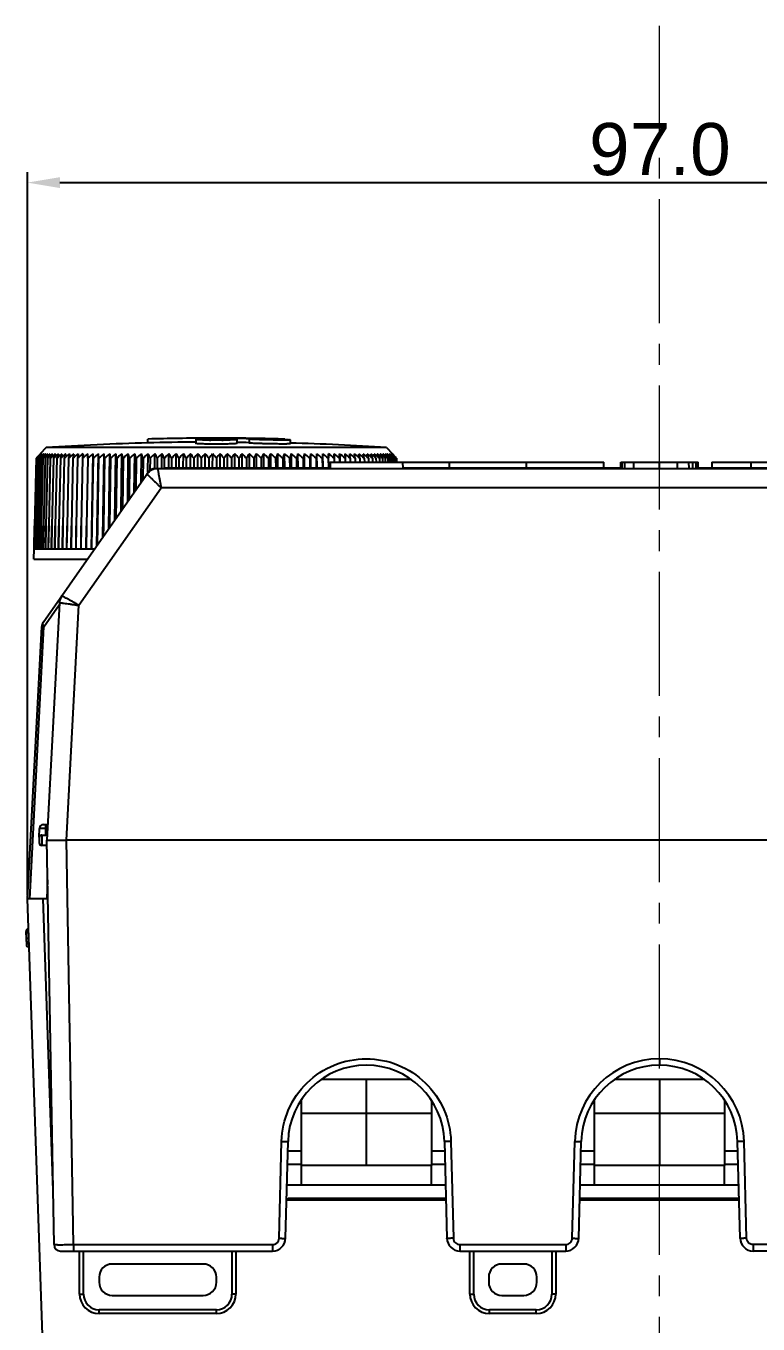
# Model space of a CAD drawing. Header units: millimetres. Extents: x 5329 to 6973, y -914 to -356.
# Drawn here: x 6248 to 6304.2, y -663.9 to -564.3 of the extents above; entities that cross this region are included whole.
import ezdxf

# ---------------------------------------------------------------- set-up
doc = ezdxf.new("R2010")
doc.units = ezdxf.units.MM
doc.header["$PDMODE"] = 3
doc.header["$PDSIZE"] = 1
doc.linetypes.add('CENTER', pattern=[17.8, 10.75, -2.35, 2.35, -2.35])
doc.linetypes.add('CENTER2', pattern=[28.575, 19.05, -3.175, 3.175, -3.175])
doc.layers.get('0').update_dxf_attribs({"linetype": 'CONTINUOUS'})
doc.layers.get('Defpoints').update_dxf_attribs({"linetype": 'CONTINUOUS'})
doc.layers.add('3', color=112, linetype='CENTER', lineweight=15)
doc.layers.add('Dim', color=1, linetype='CONTINUOUS')
doc.styles.add('OMI-1', font='arial.ttf', dxfattribs={"oblique": 1})
doc.dimstyles.new('1', dxfattribs={"dimtxt": 4, "dimasz": 2.5, "dimexe": 0.8, "dimexo": 0.3, "dimgap": 0.5, "dimtad": 1, "dimtoh": 1, "dimdec": 1, "dimzin": 0, "dimdsep": 46, "dimtxsty": 'OMI-1', "dimcen": 0, "dimclrd": 256, "dimclre": 256, "dimclrt": 256, "dimadec": 0, "dimazin": 0, "dimtfac": 0.8, "dimtdec": 1, "dimtix": 1, "dimtmove": 0, "dimatfit": 3, "dimfxl": 1, "dimtolj": 1, "dimtzin": 0, "dimarcsym": 0})

# ---------------------------------------------------------------- blocks, each defined once
blk = doc.blocks.new('*D6114')
at = {"layer": 'Defpoints', "color": 0}
for p in [(6345.109, -576.326), (6248.109, -631.257), (6345.109, -631.257)]:
    blk.add_point(p, dxfattribs=at)
at = {"layer": 'Dim', "lineweight": -2}
for p, q in [((6248.109, -630.957), (6248.109, -575.526)), ((6250.609, -576.326), (6342.609, -576.326)), ((6345.109, -630.957), (6345.109, -575.526))]:
    blk.add_line(p, q, dxfattribs=at)
at = {"layer": 'Dim'}
for points in [[(6250.609, -575.91), (6250.609, -576.743), (6248.109, -576.326)], [(6342.609, -576.743), (6342.609, -575.91), (6345.109, -576.326)]]:
    blk.add_solid(points, dxfattribs=at)
at = {"layer": 'Dim', "insert": (6296.609, -573.784), "char_height": 4, "attachment_point": 5, "style": 'OMI-1'}
blk.add_mtext('\\A1;97.0', dxfattribs=at)

msp = doc.modelspace()

# ---------------------------------------------------------------- linework, layer by layer
at = {"color": 7, "linetype": 'Continuous'}
for p, q in [((6257.359, -596.29), (6257.359, -595.99)), ((6261.034, -596.029), (6261.034, -596.329)), ((6262.084, -595.981), (6262.084, -595.922)), ((6263.134, -595.928), (6263.134, -595.981)), ((6263.224, -595.929), (6263.134, -595.928)), ((6264.101, -595.945), (6263.876, -595.94)), ((6264.186, -595.929), (6263.877, -595.925)), ((6264.186, -595.93), (6263.877, -595.925)), ((6264.227, -595.947), (6264.101, -595.945)), ((6264.184, -596.029), (6264.184, -596.329)), ((6264.227, -596.247), (6264.184, -596.247)), ((6265.118, -595.972), (6265.108, -595.972)), ((6265.118, -595.991), (6265.118, -596.291)), ((6265.272, -595.952), (6265.119, -595.948)), ((6265.272, -595.953), (6265.119, -595.949)), ((6266.18, -596.048), (6266.166, -596.048)), ((6267.859, -596.021), (6267.859, -595.99)), ((6268.268, -596.055), (6268.268, -596.355)), ((6249.102, -597.129), (6249.05, -597.182)), ((6249.054, -597.182), (6249.102, -597.129)), ((6249.544, -596.644), (6249.095, -597.123)), ((6275.674, -596.644), (6249.544, -596.644)), ((6249.623, -597.197), (6249.667, -597.129)), ((6252.733, -597.453), (6252.754, -597.129)), ((6253.024, -604.407), (6253.15, -597.129)), ((6253.146, -597.453), (6253.15, -597.129)), ((6253.446, -604.162), (6253.563, -597.129)), ((6253.577, -597.453), (6253.563, -597.129)), ((6253.89, -603.528), (6253.992, -597.129)), ((6254.349, -602.873), (6254.435, -597.129)), ((6254.822, -602.198), (6254.894, -597.129)), ((6255.307, -601.505), (6255.365, -597.129)), ((6255.804, -600.795), (6255.85, -597.129)), ((6256.312, -600.07), (6256.346, -597.129)), ((6256.83, -599.33), (6256.853, -597.129)), ((6257.357, -598.513), (6257.37, -597.129)), ((6257.887, -598.257), (6257.897, -597.129)), ((6258.423, -598.257), (6258.431, -597.129)), ((6258.966, -598.207), (6258.974, -597.129)), ((6259.516, -598.207), (6259.522, -597.129)), ((6260.071, -598.207), (6260.076, -597.129)), ((6260.63, -598.207), (6260.634, -597.129)), ((6261.193, -598.207), (6261.196, -597.129)), ((6261.759, -598.207), (6261.76, -597.129)), ((6262.325, -598.207), (6262.326, -597.129)), ((6262.893, -598.207), (6262.892, -597.129)), ((6263.46, -598.207), (6263.458, -597.129)), ((6264.025, -598.207), (6264.022, -597.129)), ((6264.588, -598.207), (6264.584, -597.129)), ((6265.147, -598.207), (6265.142, -597.129)), ((6265.702, -598.207), (6265.696, -597.129)), ((6266.252, -598.207), (6266.245, -597.129)), ((6266.795, -598.207), (6266.787, -597.129)), ((6267.331, -598.207), (6267.322, -597.129)), ((6267.858, -598.207), (6267.848, -597.129)), ((6268.377, -598.207), (6268.365, -597.129)), ((6268.885, -598.207), (6268.872, -597.129)), ((6269.382, -598.207), (6269.369, -597.129)), ((6269.867, -598.207), (6269.853, -597.129)), ((6270.34, -598.207), (6270.325, -597.129)), ((6270.799, -598.207), (6270.783, -597.129)), ((6271.244, -598.207), (6271.227, -597.129)), ((6271.655, -597.129), (6271.642, -597.453)), ((6271.666, -597.757), (6271.655, -597.129)), ((6272.079, -597.757), (6272.068, -597.129)), ((6272.068, -597.129), (6272.072, -597.453)), ((6272.464, -597.129), (6272.486, -597.453)), ((6275.551, -597.129), (6275.595, -597.197)), ((6275.674, -596.644), (6276.123, -597.123)), ((6276.168, -597.182), (6276.116, -597.129)), ((6276.116, -597.129), (6276.164, -597.182)), ((6248.789, -597.453), (6248.657, -602.647)), ((6248.813, -597.453), (6248.681, -602.647)), ((6248.861, -597.453), (6248.73, -602.647)), ((6248.858, -597.381), (6248.789, -597.453)), ((6248.934, -597.453), (6248.804, -602.647)), ((6248.873, -597.393), (6248.813, -597.453)), ((6248.948, -597.369), (6248.861, -597.453)), ((6249.03, -597.453), (6248.901, -602.647)), ((6248.908, -597.398), (6248.932, -597.37)), ((6248.992, -597.398), (6248.934, -597.453)), ((6249.151, -597.453), (6249.023, -602.647)), ((6249.096, -597.393), (6249.03, -597.453)), ((6249.231, -597.382), (6249.151, -597.453)), ((6249.151, -597.453), (6249.2, -597.385)), ((6249.151, -597.453), (6249.2, -597.385)), ((6249.295, -597.453), (6249.168, -602.647)), ((6249.389, -597.37), (6249.295, -597.453)), ((6249.295, -597.453), (6249.347, -597.376)), ((6249.462, -597.453), (6249.337, -602.647)), ((6249.572, -597.359), (6249.462, -597.453)), ((6249.572, -597.359), (6249.462, -597.453)), ((6249.653, -597.453), (6249.529, -602.647)), ((6249.866, -597.453), (6249.744, -602.647)), ((6250.101, -597.453), (6249.982, -602.647)), ((6250.359, -597.453), (6250.242, -602.647)), ((6250.638, -597.453), (6250.523, -602.647)), ((6250.938, -597.453), (6250.826, -602.647)), ((6251.258, -597.453), (6251.15, -602.647)), ((6251.598, -597.453), (6251.493, -602.647)), ((6251.958, -597.453), (6251.856, -602.647)), ((6252.336, -597.453), (6252.238, -602.647)), ((6252.733, -597.453), (6252.638, -602.647)), ((6253.146, -597.453), (6253.056, -602.647)), ((6253.577, -597.453), (6253.49, -602.647)), ((6254.023, -597.453), (6253.941, -602.647)), ((6254.484, -597.453), (6254.406, -602.647)), ((6254.959, -597.453), (6254.894, -602.094)), ((6255.448, -597.453), (6255.397, -601.377)), ((6255.95, -597.453), (6255.911, -600.643)), ((6256.463, -597.453), (6256.435, -599.894)), ((6256.987, -597.453), (6256.969, -599.131)), ((6257.52, -597.453), (6257.512, -598.397)), ((6258.063, -597.453), (6258.056, -598.257)), ((6258.614, -597.453), (6258.608, -598.207)), ((6258.609, -598.257), (6258.609, -598.207)), ((6258.609, -598.207), (6271.346, -598.207)), ((6259.171, -597.453), (6259.167, -598.207)), ((6259.735, -597.453), (6259.731, -598.207)), ((6260.304, -597.453), (6260.301, -598.207)), ((6260.877, -597.453), (6260.874, -598.207)), ((6261.452, -597.453), (6261.451, -598.207)), ((6262.03, -597.453), (6262.029, -598.207)), ((6262.609, -597.453), (6262.609, -598.207)), ((6263.188, -597.453), (6263.189, -598.207)), ((6263.766, -597.453), (6263.767, -598.207)), ((6264.342, -597.453), (6264.344, -598.207)), ((6264.914, -597.453), (6264.918, -598.207)), ((6265.483, -597.453), (6265.487, -598.207)), ((6266.047, -597.453), (6266.052, -598.207)), ((6266.605, -597.453), (6266.61, -598.207)), ((6267.155, -597.453), (6267.161, -598.207)), ((6267.698, -597.453), (6267.705, -598.207)), ((6268.232, -597.453), (6268.239, -598.207)), ((6268.755, -597.453), (6268.764, -598.207)), ((6269.269, -597.453), (6269.278, -598.207)), ((6269.77, -597.453), (6269.78, -598.207)), ((6270.259, -597.453), (6270.269, -598.207)), ((6270.734, -597.453), (6270.746, -598.207)), ((6271.196, -597.453), (6271.207, -598.207)), ((6271.355, -597.757), (6271.346, -598.257)), ((6271.355, -597.757), (6292.337, -597.757)), ((6271.642, -597.453), (6271.647, -597.757)), ((6272.072, -597.453), (6272.077, -597.757)), ((6272.486, -597.453), (6272.491, -597.757)), ((6272.882, -597.453), (6272.888, -597.757)), ((6273.26, -597.453), (6273.266, -597.757)), ((6273.62, -597.453), (6273.626, -597.757)), ((6273.96, -597.453), (6273.967, -597.757)), ((6274.281, -597.453), (6274.287, -597.757)), ((6274.581, -597.453), (6274.587, -597.757)), ((6274.859, -597.453), (6274.866, -597.757)), ((6275.117, -597.453), (6275.124, -597.757)), ((6275.352, -597.453), (6275.36, -597.757)), ((6275.566, -597.453), (6275.573, -597.757)), ((6275.756, -597.453), (6275.647, -597.359)), ((6275.756, -597.453), (6275.763, -597.757)), ((6275.923, -597.453), (6275.829, -597.37)), ((6275.923, -597.453), (6275.829, -597.37)), ((6275.871, -597.376), (6275.923, -597.453)), ((6275.923, -597.453), (6275.931, -597.757)), ((6276.067, -597.453), (6275.988, -597.382)), ((6276.018, -597.385), (6276.067, -597.453)), ((6276.067, -597.453), (6276.075, -597.757)), ((6276.188, -597.453), (6276.123, -597.393)), ((6276.188, -597.453), (6276.195, -597.757)), ((6276.284, -597.453), (6276.226, -597.398)), ((6276.357, -597.453), (6276.27, -597.369)), ((6276.284, -597.453), (6276.292, -597.757)), ((6276.286, -597.37), (6276.31, -597.398)), ((6276.405, -597.453), (6276.345, -597.393)), ((6276.357, -597.453), (6276.365, -597.757)), ((6276.43, -597.453), (6276.36, -597.381)), ((6276.405, -597.453), (6276.413, -597.757)), ((6276.43, -597.453), (6276.437, -597.757)), ((6276.9, -597.757), (6276.909, -598.257)), ((6276.909, -598.207), (6293.717, -598.207)), ((6280.499, -598.207), (6280.499, -597.757)), ((6286.418, -598.207), (6286.418, -597.757)), ((6292.337, -598.207), (6292.337, -597.757)), ((6293.646, -598.207), (6293.646, -597.757)), ((6293.646, -597.757), (6299.573, -597.757)), ((6293.726, -597.757), (6293.717, -598.257)), ((6293.927, -597.757), (6293.918, -598.257)), ((6294.627, -597.757), (6294.621, -598.257)), ((6296.601, -597.757), (6296.601, -598.257)), ((6297.978, -597.757), (6297.981, -598.257)), ((6298.848, -597.757), (6298.855, -598.257)), ((6299.147, -597.757), (6299.156, -598.257)), ((6299.399, -597.757), (6299.409, -598.257)), ((6299.409, -598.207), (6315.416, -598.207)), ((6299.573, -598.207), (6299.573, -597.757)), ((6300.624, -597.757), (6300.624, -598.207)), ((6300.624, -597.757), (6306.402, -597.757)), ((6303.642, -598.207), (6303.642, -597.757)), ((6249.311, -610.068), (6257.402, -598.513)), ((6257.893, -598.257), (6335.325, -598.257)), ((6252.054, -608.739), (6258.362, -599.731)), ((6334.857, -599.731), (6258.362, -599.731)), ((6248.626, -604.407), (6248.657, -602.647)), ((6248.657, -602.647), (6248.626, -604.407)), ((6248.681, -602.647), (6248.65, -604.407)), ((6248.652, -604.407), (6248.681, -602.647)), ((6248.73, -602.647), (6248.698, -604.407)), ((6248.701, -604.407), (6248.73, -602.647)), ((6248.804, -602.647), (6248.771, -604.407)), ((6248.775, -604.407), (6248.804, -602.647)), ((6248.901, -602.647), (6248.868, -604.407)), ((6248.873, -604.407), (6248.901, -602.647)), ((6249.023, -602.647), (6248.99, -604.407)), ((6248.996, -604.407), (6249.023, -602.647)), ((6249.168, -602.647), (6249.135, -604.407)), ((6249.142, -604.407), (6249.168, -602.647)), ((6249.337, -602.647), (6249.304, -604.407)), ((6249.312, -604.407), (6249.337, -602.647)), ((6249.529, -602.647), (6249.496, -604.407)), ((6249.505, -604.407), (6249.529, -602.647)), ((6249.744, -602.647), (6249.711, -604.407)), ((6249.721, -604.407), (6249.744, -602.647)), ((6249.982, -602.647), (6249.949, -604.407)), ((6249.96, -604.407), (6249.982, -602.647)), ((6250.242, -602.647), (6250.209, -604.407)), ((6250.221, -604.407), (6250.242, -602.647)), ((6250.523, -602.647), (6250.49, -604.407)), ((6250.503, -604.407), (6250.523, -602.647)), ((6250.826, -602.647), (6250.793, -604.407)), ((6250.807, -604.407), (6250.826, -602.647)), ((6251.15, -602.647), (6251.117, -604.407)), ((6251.132, -604.407), (6251.15, -602.647)), ((6251.493, -602.647), (6251.461, -604.407)), ((6251.477, -604.407), (6251.493, -602.647)), ((6251.856, -602.647), (6251.824, -604.407)), ((6251.841, -604.407), (6251.856, -602.647)), ((6252.238, -602.647), (6252.207, -604.407)), ((6252.224, -604.407), (6252.238, -602.647)), ((6252.638, -602.647), (6252.607, -604.407)), ((6252.626, -604.407), (6252.638, -602.647)), ((6253.056, -602.647), (6253.025, -604.407)), ((6253.045, -604.407), (6253.056, -602.647)), ((6253.49, -602.647), (6253.465, -604.135)), ((6253.482, -604.111), (6253.49, -602.647)), ((6253.941, -602.647), (6253.927, -603.476)), ((6253.937, -603.462), (6253.941, -602.647)), ((6254.406, -602.647), (6254.404, -602.794)), ((6254.406, -602.792), (6254.406, -602.647)), ((6254.406, -602.792), (6254.406, -602.647)), ((6248.609, -605.207), (6248.623, -604.407)), ((6248.609, -605.207), (6252.714, -605.207)), ((6248.626, -604.407), (6248.65, -604.407)), ((6248.652, -604.407), (6248.698, -604.407)), ((6248.701, -604.407), (6248.771, -604.407)), ((6248.775, -604.407), (6248.868, -604.407)), ((6248.873, -604.407), (6248.99, -604.407)), ((6248.996, -604.407), (6249.135, -604.407)), ((6249.142, -604.407), (6249.304, -604.407)), ((6249.312, -604.407), (6249.496, -604.407)), ((6249.505, -604.407), (6249.711, -604.407)), ((6249.721, -604.407), (6249.949, -604.407)), ((6249.96, -604.407), (6250.209, -604.407)), ((6250.221, -604.407), (6250.49, -604.407)), ((6250.503, -604.407), (6250.793, -604.407)), ((6250.807, -604.407), (6251.117, -604.407)), ((6251.132, -604.407), (6251.461, -604.407)), ((6251.477, -604.407), (6251.824, -604.407)), ((6251.841, -604.407), (6252.207, -604.407)), ((6252.224, -604.407), (6252.607, -604.407)), ((6252.626, -604.407), (6253.025, -604.407)), ((6253.045, -604.407), (6253.274, -604.407)), ((6249.379, -610.383), (6250.555, -608.702)), ((6250.564, -608.544), (6249.609, -626.757)), ((6251.109, -626.757), (6252.054, -608.739)), ((6248.109, -631.257), (6249.203, -610.381)), ((6248.285, -631.257), (6249.379, -610.383)), ((6249.013, -626.517), (6249.025, -625.852)), ((6249.657, -625.852), (6249.025, -625.852)), ((6249.325, -625.557), (6249.672, -625.557)), ((6249.509, -625.557), (6249.509, -626.357)), ((6249.009, -626.557), (6249.009, -626.957)), ((6249.209, -626.357), (6249.209, -627.157)), ((6249.209, -626.357), (6249.63, -626.357)), ((6250.15, -657.766), (6249.609, -626.757)), ((6342.109, -626.757), (6251.109, -626.757)), ((6251.65, -657.766), (6251.109, -626.757)), ((6249.616, -627.157), (6249.209, -627.157)), ((6249.662, -629.797), (6249.611, -631.257)), ((6249.688, -631.257), (6248.109, -631.257)), ((6249.615, -675.107), (6248.109, -631.257)), ((6250.078, -653.627), (6249.31, -631.257)), ((6247.996, -633.797), (6248.028, -634.732)), ((6248.012, -634.264), (6248.212, -634.257)), ((6296.609, -643.516), (6296.609, -644.007)), ((6277.566, -645.107), (6270.648, -645.107)), ((6274.109, -645.107), (6274.109, -651.707)), ((6300.064, -645.107), (6293.154, -645.107)), ((6296.609, -645.107), (6296.609, -651.707)), ((6269.109, -646.691), (6269.109, -653.207)), ((6279.109, -646.696), (6279.109, -651.707)), ((6291.609, -646.692), (6291.609, -653.207)), ((6301.609, -646.692), (6301.609, -651.707)), ((6279.109, -647.707), (6269.109, -647.707)), ((6301.609, -647.707), (6291.609, -647.707)), ((6267.417, -657.279), (6267.611, -649.846)), ((6267.917, -657.284), (6268.111, -649.85)), ((6280.107, -649.85), (6280.302, -657.284)), ((6280.607, -649.846), (6280.802, -657.279)), ((6289.917, -657.279), (6290.111, -649.846)), ((6290.417, -657.284), (6290.611, -649.85)), ((6302.802, -657.284), (6302.607, -649.85)), ((6303.302, -657.279), (6303.107, -649.846)), ((6269.109, -650.607), (6268.091, -650.607)), ((6280.127, -650.607), (6279.109, -650.607)), ((6291.609, -650.607), (6290.591, -650.607)), ((6302.627, -650.607), (6301.609, -650.607)), ((6268.065, -651.607), (6269.109, -651.607)), ((6279.109, -651.707), (6269.109, -651.707)), ((6279.089, -651.707), (6279.089, -653.207)), ((6279.109, -651.607), (6280.153, -651.607)), ((6290.565, -651.607), (6291.609, -651.607)), ((6301.609, -651.707), (6291.609, -651.707)), ((6301.589, -651.707), (6301.589, -653.207)), ((6301.609, -651.607), (6302.653, -651.607)), ((6280.195, -653.207), (6268.023, -653.207)), ((6302.695, -653.207), (6290.523, -653.207)), ((6280.225, -654.357), (6268.011, -654.357)), ((6268.109, -654.357), (6268.109, -654.207)), ((6268.109, -654.207), (6280.221, -654.207)), ((6280.109, -654.207), (6280.109, -654.357)), ((6302.725, -654.357), (6290.493, -654.357)), ((6290.497, -654.207), (6302.721, -654.207)), ((6290.609, -654.357), (6290.609, -654.207)), ((6302.609, -654.207), (6302.609, -654.357)), ((6251.65, -657.766), (6251.65, -658.257)), ((6251.65, -657.766), (6266.917, -657.766)), ((6266.917, -657.766), (6266.917, -658.257)), ((6281.301, -657.766), (6281.301, -658.257)), ((6281.301, -657.766), (6289.417, -657.766)), ((6289.417, -657.766), (6289.417, -658.257)), ((6303.801, -657.766), (6303.801, -658.257)), ((6311.917, -657.766), (6303.801, -657.766)), ((6250.65, -658.257), (6266.917, -658.257)), ((6252.109, -661.555), (6252.109, -658.257)), ((6252.409, -661.555), (6252.409, -658.257)), ((6263.809, -658.257), (6263.809, -661.555)), ((6264.109, -658.257), (6264.109, -661.555)), ((6281.301, -658.257), (6289.417, -658.257)), ((6282.059, -661.555), (6282.059, -658.257)), ((6282.359, -661.555), (6282.359, -658.257)), ((6288.359, -658.257), (6288.359, -661.555)), ((6288.659, -658.257), (6288.659, -661.555)), ((6311.917, -658.257), (6303.801, -658.257)), ((6261.609, -659.257), (6254.609, -659.257)), ((6286.209, -659.257), (6284.509, -659.257)), ((6253.609, -660.257), (6253.609, -660.657)), ((6262.609, -660.657), (6262.609, -660.257)), ((6283.509, -660.257), (6283.509, -660.657)), ((6287.209, -660.657), (6287.209, -660.257)), ((6252.109, -661.555), (6252.409, -661.555)), ((6254.609, -661.657), (6261.609, -661.657)), ((6264.109, -661.555), (6263.809, -661.555)), ((6282.059, -661.555), (6282.359, -661.555)), ((6284.509, -661.657), (6286.209, -661.657)), ((6288.659, -661.555), (6288.359, -661.555)), ((6253.609, -663.055), (6253.609, -662.755)), ((6262.609, -662.755), (6253.609, -662.755)), ((6262.609, -663.055), (6262.609, -662.755)), ((6283.559, -663.055), (6283.559, -662.755)), ((6287.159, -662.755), (6283.559, -662.755)), ((6287.159, -663.055), (6287.159, -662.755)), ((6262.609, -663.055), (6253.609, -663.055)), ((6287.159, -663.055), (6283.559, -663.055))]:
    msp.add_line(p, q, dxfattribs=at)
for centre, radius, start, end in [((6262.609, -796.217), 200.296, 90.15018, 91.50196), ((6262.609, -796.217), 199.996, 90.45121, 91.50422), ((6262.564, -554.408), 41.672, 269.33826, 269.47601), ((6262.609, -796.217), 200.3, 89.63744, 90.15024), ((6262.609, -611.936), 15.929, 89.99973, 90.28794), ((6262.609, -611.935), 15.928, 89.71136, 90.00028), ((6262.655, -554.398), 41.683, 270.52304, 270.66176), ((6261.866, -696.09), 100.17, 88.85032, 89.22358), ((6262.609, -796.217), 200.296, 88.49804, 89.63743), ((6262.609, -696.099), 100.182, 88.5643, 89.09807), ((6261.866, -696.128), 100.208, 88.14546, 88.64992), ((6261.866, -696.278), 100.058, 88.14257, 88.6475), ((6262.608, -696.137), 100.22, 88.05231, 88.4766), ((6265.563, -646.564), 50.592, 89.36179, 89.48993), ((6265.51, -651.402), 55.429, 89.24143, 89.36217), ((6281.822, -628.977), 45.661, 135.86601, 136.21308), ((6282.173, -626.825), 44.448, 138.16927, 138.53432), ((6281.588, -629.859), 46.091, 134.75411, 135.21879), ((6282.062, -625.377), 43.382, 139.37147, 139.79023), ((6281.517, -630.807), 46.678, 133.82059, 134.24482), ((6282.624, -624.417), 43.151, 140.77365, 141.23437), ((6281.754, -631.993), 47.646, 132.96747, 133.44116), ((6283.192, -623.354), 42.87, 142.28479, 142.73902), ((6281.874, -632.973), 48.377, 132.18869, 132.65356), ((6283.871, -622.266), 42.675, 143.91059, 144.33571), ((6282.004, -633.875), 49.049, 131.48105, 131.92558), ((6284.794, -621.234), 42.728, 145.65657, 146.05718), ((6282.169, -634.727), 49.699, 130.84122, 131.26563), ((6286.976, -620.866), 44.22, 147.63913, 148.0311), ((6262.609, -796.217), 200, 91.50422, 93.74561), ((6282.364, -635.523), 50.317, 130.26604, 130.67065), ((6288.176, -619.683), 44.477, 149.52881, 150.01316), ((6282.585, -636.257), 50.895, 129.75266, 130.13786), ((6283.361, -637.57), 52.261, 129.30102, 129.86), ((6290.301, -618.844), 45.745, 151.65962, 152.12093), ((6283.67, -638.23), 52.817, 128.90408, 129.46187), ((6293.062, -618.076), 47.655, 153.92315, 154.35719), ((6283.994, -638.813), 53.31, 128.5622, 129.11892), ((6296.7, -617.391), 50.448, 156.3189, 156.72116), ((6284.33, -639.314), 53.735, 128.27368, 128.82948), ((6301.591, -616.799), 54.502, 158.84412, 159.20986), ((6284.676, -639.729), 54.088, 128.03711, 128.59217), ((6308.37, -616.317), 60.451, 161.49341, 161.8178), ((6285.031, -640.056), 54.365, 127.85135, 128.40586), ((6318.187, -615.968), 69.442, 164.25842, 164.53671), ((6285.393, -640.291), 54.563, 127.71547, 128.26966), ((6333.369, -615.798), 83.803, 167.12759, 167.35532), ((6285.759, -640.434), 54.679, 127.62883, 128.18291), ((6359.455, -615.907), 109.069, 170.08618, 170.25938), ((6286.13, -640.482), 54.713, 127.59099, 128.1452), ((6413.63, -616.596), 162.425, 173.11641, 173.23182), ((6286.504, -640.436), 54.663, 127.60177, 128.15635), ((6286.88, -640.296), 54.53, 127.66124, 128.21642), ((6287.259, -640.063), 54.315, 127.76966, 128.3257), ((6108.644, -611.177), 146.025, 5.39281, 5.52085), ((6287.639, -639.738), 54.019, 127.92758, 128.48469), ((6154.572, -612.19), 100.993, 8.39014, 8.57648), ((6288.021, -639.324), 53.646, 128.13577, 128.69417), ((6177.859, -612.898), 78.632, 11.32772, 11.56924), ((6288.406, -638.822), 53.198, 128.39523, 128.95513), ((6191.837, -613.535), 65.612, 14.18732, 14.48011), ((6288.793, -638.238), 52.68, 128.70724, 129.26882), ((6201.095, -614.175), 57.347, 16.95335, 17.29298), ((6289.184, -637.574), 52.097, 129.07334, 129.63676), ((6207.636, -614.853), 51.834, 19.6132, 19.99486), ((6289.579, -636.835), 51.455, 129.49532, 130.0607), ((6212.474, -615.58), 48.062, 22.15722, 22.576), ((6289.981, -636.027), 50.759, 129.97526, 130.54269), ((6216.177, -616.363), 45.463, 24.57869, 25.02971), ((6290.391, -635.154), 50.018, 130.51554, 131.08505), ((6219.089, -617.203), 43.692, 26.87352, 27.35212), ((6290.813, -634.223), 49.24, 131.11884, 131.6904), ((6221.431, -618.098), 42.53, 29.03997, 29.54177), ((6291.248, -633.24), 48.432, 131.78813, 132.36164), ((6223.348, -619.045), 41.827, 31.07825, 31.59926), ((6291.701, -632.212), 47.606, 132.52672, 133.10201), ((6224.943, -620.039), 41.48, 32.99016, 33.52678), ((6292.176, -631.147), 46.772, 133.33825, 133.91503), ((6226.29, -621.075), 41.411, 34.77871, 35.32777), ((6292.678, -630.05), 45.942, 134.22666, 134.80453), ((6227.443, -622.146), 41.563, 36.44783, 37.00657), ((6293.216, -628.93), 45.128, 135.19625, 135.77466), ((6228.442, -623.246), 41.892, 38.00204, 38.56808), ((6293.795, -627.794), 44.346, 136.25162, 136.82986), ((6229.317, -624.369), 42.362, 39.44626, 40.01759), ((6294.427, -626.65), 43.612, 137.39764, 137.9748), ((6230.094, -625.506), 42.944, 40.7856, 41.36054), ((6295.124, -625.506), 42.944, 138.63946, 139.2144), ((6230.791, -626.65), 43.612, 42.0252, 42.60236), ((6295.901, -624.369), 42.362, 139.98241, 140.55374), ((6231.423, -627.794), 44.346, 43.17014, 43.74838), ((6296.777, -623.246), 41.892, 141.43192, 141.99796), ((6232.003, -628.93), 45.128, 44.22534, 44.80375), ((6297.775, -622.146), 41.563, 142.99343, 143.55217), ((6232.54, -630.05), 45.942, 45.19547, 45.77334), ((6298.928, -621.075), 41.411, 144.67223, 145.22129), ((6233.043, -631.147), 46.772, 46.08497, 46.66175), ((6300.275, -620.039), 41.48, 146.47322, 147.00984), ((6233.518, -632.212), 47.606, 46.89799, 47.47328), ((6301.87, -619.045), 41.827, 148.40074, 148.92175), ((6233.971, -633.24), 48.432, 47.63836, 48.21187), ((6303.788, -618.098), 42.53, 150.45823, 150.96003), ((6234.406, -634.223), 49.24, 48.3096, 48.88116), ((6306.129, -617.203), 43.692, 152.64788, 153.12648), ((6234.827, -635.154), 50.018, 48.91495, 49.48446), ((6309.041, -616.363), 45.463, 154.97029, 155.42131), ((6235.237, -636.027), 50.759, 49.45731, 50.02474), ((6312.745, -615.58), 48.062, 157.424, 157.84278), ((6262.609, -796.217), 200, 86.25439, 88.37832), ((6235.639, -636.835), 51.455, 49.9393, 50.50468), ((6317.582, -614.853), 51.834, 160.00514, 160.3868), ((6236.035, -637.574), 52.097, 50.36324, 50.92666), ((6324.123, -614.175), 57.347, 162.70702, 163.04665), ((6236.425, -638.238), 52.68, 50.73118, 51.29276), ((6333.381, -613.535), 65.612, 165.51989, 165.81268), ((6236.813, -638.822), 53.198, 51.04487, 51.60477), ((6347.359, -612.898), 78.632, 168.43076, 168.67228), ((6237.197, -639.324), 53.646, 51.30583, 51.86423), ((6370.646, -612.19), 100.993, 171.42352, 171.60986), ((6237.579, -639.738), 54.019, 51.51531, 52.07242), ((6416.574, -611.177), 146.025, 174.47915, 174.60719), ((6237.959, -640.063), 54.315, 51.6743, 52.23034), ((6238.338, -640.296), 54.53, 51.78358, 52.33876), ((6238.714, -640.436), 54.663, 51.84365, 52.39823), ((6239.088, -640.482), 54.713, 51.8548, 52.40901), ((6111.589, -616.596), 162.425, 6.76818, 6.88359), ((6239.459, -640.434), 54.679, 51.81709, 52.37117), ((6165.763, -615.907), 109.069, 9.74062, 9.91382), ((6239.826, -640.291), 54.563, 51.73034, 52.28453), ((6191.849, -615.798), 83.803, 12.64468, 12.87241), ((6240.187, -640.056), 54.365, 51.59414, 52.14865), ((6207.032, -615.968), 69.442, 15.46329, 15.74158), ((6240.542, -639.729), 54.088, 51.40783, 51.96289), ((6216.848, -616.317), 60.451, 18.1822, 18.50659), ((6240.888, -639.314), 53.735, 51.17052, 51.72632), ((6223.627, -616.799), 54.502, 20.79014, 21.15588), ((6241.225, -638.813), 53.31, 50.88108, 51.4378), ((6228.518, -617.391), 50.448, 23.27884, 23.6811), ((6241.549, -638.23), 52.817, 50.53813, 51.09592), ((6232.156, -618.076), 47.655, 25.64281, 26.07685), ((6241.858, -637.57), 52.261, 50.14, 50.69898), ((6234.917, -618.844), 45.745, 27.87907, 28.34038), ((6242.633, -636.257), 50.895, 49.86214, 50.24734), ((6237.042, -619.683), 44.477, 29.98684, 30.47119), ((6242.854, -635.523), 50.317, 49.32935, 49.73396), ((6243.05, -634.727), 49.699, 48.73437, 49.15878), ((6238.243, -620.866), 44.22, 31.9689, 32.36087), ((6243.215, -633.875), 49.049, 48.07442, 48.51895), ((6240.424, -621.234), 42.728, 33.94282, 34.34343), ((6243.344, -632.973), 48.377, 47.34644, 47.81131), ((6241.347, -622.266), 42.675, 35.66429, 36.08941), ((6243.464, -631.993), 47.646, 46.55883, 47.03253), ((6242.042, -623.341), 42.85, 37.26574, 37.71528), ((6243.702, -630.807), 46.678, 45.75518, 46.17941), ((6242.594, -624.417), 43.151, 38.76563, 39.22635), ((6243.63, -629.859), 46.091, 44.78121, 45.24589), ((6243.156, -625.377), 43.382, 40.20977, 40.62853), ((6243.045, -626.825), 44.448, 41.46568, 41.83073), ((6243.397, -628.977), 45.661, 43.78692, 44.13398), ((6284.141, -638.104), 53.309, 130.13627, 130.31131), ((6241.078, -638.104), 53.309, 49.68869, 49.86373), ((6258.101, -599.257), 1, 90, 145.00024), ((6257.893, -598.857), 0.6, 90, 145), ((6251.562, -608.596), 1, 144.99944, 177), ((6249.802, -610.412), 0.6, 145, 177), ((6249.325, -625.857), 0.3, 90, 179), ((6249.209, -626.557), 0.2, 90, 180), ((6249.209, -626.957), 0.2, 180, 270), ((6248.296, -633.787), 0.3, 111.43835, 181.96712), ((6248.305, -634.037), 0.3, 111.43837, 181.96712), ((6248.32, -634.471), 0.3, 181.96712, 235.36463), ((6248.328, -634.721), 0.3, 181.96712, 252.49589), ((6274.109, -650.007), 6, 1.5, 178.5), ((6296.609, -650.016), 6.5, 1.50015, 178.49985), ((6296.609, -650.007), 6, 1.5, 178.5), ((6250.65, -657.757), 0.5, 181, 270), ((6266.917, -657.257), 1, 270, 358.5), ((6281.301, -657.257), 1, 181.5, 270), ((6289.417, -657.257), 1, 270, 358.5), ((6303.801, -657.257), 1, 181.5, 270), ((6254.609, -660.257), 1, 90, 180), ((6261.609, -660.257), 1, 0, 90), ((6284.509, -660.257), 1, 90, 180), ((6286.209, -660.257), 1, 0, 90), ((6254.609, -660.657), 1, 180, 270), ((6261.609, -660.657), 1, 270, 0), ((6284.509, -660.657), 1, 180, 270), ((6286.209, -660.657), 1, 270, 0), ((6253.609, -661.555), 1.5, 180, 270), ((6253.609, -661.555), 1.2, 180, 270), ((6262.609, -661.555), 1.5, 270, 0), ((6262.609, -661.555), 1.2, 270, 0), ((6283.559, -661.555), 1.5, 180, 270), ((6283.559, -661.555), 1.2, 180, 270), ((6287.159, -661.555), 1.5, 270, 0), ((6287.159, -661.555), 1.2, 270, 0)]:
    msp.add_arc(centre, radius, start, end, dxfattribs=at)
for points, knots in [([(6261.034, -596.029), (6261.034, -596.027), (6261.042, -596.024), (6261.055, -596.021), (6261.079, -596.017), (6261.127, -596.011), (6261.21, -596.005), (6261.333, -595.999), (6261.487, -595.993), (6261.666, -595.988), (6261.869, -595.984), (6262.01, -595.982), (6262.084, -595.981)], [0, 0, 0, 0, 0.005786, 0.019557, 0.041854, 0.072657, 0.159197, 0.277245, 0.424054, 0.596201, 0.789827, 1, 1, 1, 1]), ([(6262.082, -596.077), (6262.009, -596.077), (6261.867, -596.075), (6261.665, -596.07), (6261.486, -596.065), (6261.332, -596.059), (6261.21, -596.053), (6261.127, -596.047), (6261.079, -596.042), (6261.055, -596.038), (6261.042, -596.035), (6261.034, -596.031), (6261.034, -596.029)], [0, 0, 0, 0, 0.2103, 0.403798, 0.576038, 0.722868, 0.840919, 0.927393, 0.958199, 0.980469, 0.994202, 1, 1, 1, 1]), ([(6262.144, -596.016), (6262.135, -596.016), (6262.121, -596.017), (6262.101, -596.019), (6262.092, -596.021), (6262.084, -596.022), (6262.084, -596.024)], [0, 0, 0, 0, 0.427716, 0.7384, 0.928575, 1, 1, 1, 1]), ([(6262.084, -596.024), (6262.084, -596.026), (6262.097, -596.026), (6262.112, -596.03), (6262.144, -596.031), (6262.168, -596.033), (6262.182, -596.034)], [0, 0, 0, 0, 0.069311, 0.260936, 0.57363, 1, 1, 1, 1]), ([(6262.529, -596.007), (6262.49, -596.007), (6262.361, -596.008), (6262.233, -596.01), (6262.144, -596.016)], [0, 0, 0, 0, 0.306688, 1, 1, 1, 1]), ([(6262.182, -596.034), (6262.21, -596.035), (6262.352, -596.04), (6262.495, -596.041), (6262.609, -596.041)], [0, 0, 0, 0, 0.19625, 1, 1, 1, 1]), ([(6262.609, -596.08), (6262.573, -596.08), (6262.431, -596.08), (6262.289, -596.079), (6262.182, -596.079)], [0, 0, 0, 0, 0.252477, 1, 1, 1, 1]), ([(6262.609, -596.041), (6262.65, -596.041), (6262.793, -596.04), (6262.935, -596.038), (6263.036, -596.034)], [0, 0, 0, 0, 0.289108, 1, 1, 1, 1]), ([(6263.035, -596.079), (6263, -596.079), (6262.858, -596.08), (6262.716, -596.08), (6262.609, -596.08)], [0, 0, 0, 0, 0.246141, 1, 1, 1, 1]), ([(6263.074, -596.016), (6263.051, -596.014), (6262.923, -596.009), (6262.795, -596.007), (6262.689, -596.007)], [0, 0, 0, 0, 0.179697, 1, 1, 1, 1]), ([(6263.036, -596.034), (6263.05, -596.033), (6263.074, -596.031), (6263.107, -596.03), (6263.121, -596.026), (6263.134, -596.026), (6263.134, -596.024)], [0, 0, 0, 0, 0.426344, 0.739069, 0.930708, 1, 1, 1, 1]), ([(6263.134, -596.024), (6263.134, -596.022), (6263.127, -596.021), (6263.117, -596.019), (6263.097, -596.017), (6263.083, -596.016), (6263.074, -596.016)], [0, 0, 0, 0, 0.071409, 0.261582, 0.572277, 1, 1, 1, 1]), ([(6263.134, -595.981), (6263.208, -595.982), (6263.35, -595.984), (6263.552, -595.988), (6263.732, -595.993), (6263.885, -595.999), (6264.008, -596.005), (6264.091, -596.011), (6264.139, -596.017), (6264.163, -596.021), (6264.176, -596.024), (6264.184, -596.027), (6264.184, -596.029)], [0, 0, 0, 0, 0.210173, 0.403799, 0.575945, 0.722755, 0.840804, 0.927344, 0.958146, 0.980443, 0.994214, 1, 1, 1, 1]), ([(6264.184, -596.029), (6264.184, -596.031), (6264.176, -596.035), (6264.163, -596.038), (6264.139, -596.042), (6264.091, -596.047), (6264.009, -596.053), (6263.886, -596.059), (6263.733, -596.065), (6263.553, -596.07), (6263.351, -596.075), (6263.21, -596.077), (6263.136, -596.077)], [0, 0, 0, 0, 0.005799, 0.019531, 0.041801, 0.072606, 0.15908, 0.277131, 0.423961, 0.596197, 0.789696, 1, 1, 1, 1]), ([(6265.118, -595.991), (6265.118, -595.99), (6265.122, -595.988), (6265.134, -595.985), (6265.163, -595.982), (6265.211, -595.98), (6265.249, -595.978), (6265.271, -595.978)], [0, 0, 0, 0, 0.020586, 0.069361, 0.258868, 0.570657, 1, 1, 1, 1]), ([(6266.166, -596.048), (6266.092, -596.046), (6265.951, -596.041), (6265.749, -596.034), (6265.569, -596.027), (6265.416, -596.019), (6265.307, -596.013), (6265.235, -596.008), (6265.194, -596.004), (6265.163, -596.001), (6265.138, -595.998), (6265.126, -595.995), (6265.118, -595.993), (6265.118, -595.991)], [0, 0, 0, 0, 0.210591, 0.404347, 0.576745, 0.723671, 0.841744, 0.889067, 0.928223, 0.958965, 0.981148, 0.994729, 1, 1, 1, 1]), ([(6267.218, -596.028), (6267.218, -596.027), (6267.213, -596.026), (6267.206, -596.025), (6267.193, -596.024), (6267.168, -596.021), (6267.123, -596.019), (6267.059, -596.016), (6266.98, -596.013), (6266.857, -596.008), (6266.693, -596.004), (6266.528, -596.002), (6266.405, -596.001), (6266.326, -596.001), (6266.262, -596.001), (6266.218, -596.002), (6266.192, -596.003), (6266.179, -596.004), (6266.173, -596.005), (6266.168, -596.006), (6266.168, -596.007)], [0, 0, 0, 0, 0.002713, 0.010035, 0.022016, 0.03859, 0.084873, 0.147058, 0.222814, 0.30919, 0.500325, 0.691408, 0.77773, 0.853378, 0.915463, 0.961619, 0.97814, 0.990066, 0.997333, 1, 1, 1, 1]), ([(6266.168, -596.007), (6266.168, -596.008), (6266.173, -596.008), (6266.179, -596.01), (6266.192, -596.011), (6266.218, -596.013), (6266.262, -596.016), (6266.326, -596.019), (6266.405, -596.022), (6266.528, -596.026), (6266.692, -596.03), (6266.857, -596.033), (6266.98, -596.034), (6267.059, -596.034), (6267.123, -596.033), (6267.168, -596.033), (6267.193, -596.031), (6267.206, -596.031), (6267.213, -596.029), (6267.218, -596.029), (6267.218, -596.028)], [0, 0, 0, 0, 0.002706, 0.010011, 0.021974, 0.038536, 0.084753, 0.146885, 0.222567, 0.308916, 0.500059, 0.691224, 0.777589, 0.853293, 0.915415, 0.961604, 0.978133, 0.990063, 0.997333, 1, 1, 1, 1]), ([(6267.219, -596.069), (6267.133, -596.068), (6266.787, -596.063), (6266.441, -596.056), (6266.18, -596.048)], [0, 0, 0, 0, 0.246144, 1, 1, 1, 1]), ([(6266.244, -595.977), (6266.325, -595.978), (6266.649, -595.983), (6266.974, -595.991), (6267.219, -595.998)], [0, 0, 0, 0, 0.248399, 1, 1, 1, 1]), ([(6267.219, -595.998), (6267.292, -596), (6267.434, -596.004), (6267.635, -596.011), (6267.815, -596.019), (6267.968, -596.026), (6268.078, -596.033), (6268.15, -596.038), (6268.191, -596.042), (6268.222, -596.045), (6268.247, -596.048), (6268.259, -596.051), (6268.268, -596.053), (6268.268, -596.055)], [0, 0, 0, 0, 0.210167, 0.403683, 0.575994, 0.723039, 0.841287, 0.888737, 0.927989, 0.958812, 0.981083, 0.994724, 1, 1, 1, 1]), ([(6268.268, -596.055), (6268.268, -596.057), (6268.259, -596.059), (6268.247, -596.061), (6268.223, -596.063), (6268.191, -596.065), (6268.15, -596.067), (6268.078, -596.069), (6267.969, -596.071), (6267.816, -596.073), (6267.636, -596.073), (6267.434, -596.072), (6267.292, -596.07), (6267.219, -596.069)], [0, 0, 0, 0, 0.005196, 0.018681, 0.040793, 0.071518, 0.11067, 0.157996, 0.276109, 0.423137, 0.59558, 0.789402, 1, 1, 1, 1]), ([(6262.609, -596.381), (6262.507, -596.381), (6262.306, -596.38), (6262.014, -596.377), (6261.745, -596.373), (6261.509, -596.366), (6261.338, -596.36), (6261.224, -596.354), (6261.158, -596.35), (6261.107, -596.345), (6261.068, -596.34), (6261.048, -596.336), (6261.034, -596.332), (6261.034, -596.329)], [0, 0, 0, 0, 0.194718, 0.382039, 0.554618, 0.705916, 0.830097, 0.880494, 0.922452, 0.955556, 0.979538, 0.994239, 1, 1, 1, 1]), ([(6264.184, -596.329), (6264.184, -596.332), (6264.17, -596.336), (6264.15, -596.34), (6264.111, -596.345), (6264.06, -596.35), (6263.994, -596.354), (6263.88, -596.36), (6263.709, -596.366), (6263.473, -596.373), (6263.204, -596.377), (6262.913, -596.38), (6262.712, -596.381), (6262.609, -596.381)], [0, 0, 0, 0, 0.005764, 0.020463, 0.044449, 0.077552, 0.11951, 0.169908, 0.294084, 0.445377, 0.617956, 0.805277, 1, 1, 1, 1]), ([(6268.268, -596.355), (6268.268, -596.358), (6268.253, -596.359), (6268.234, -596.363), (6268.194, -596.365), (6268.143, -596.368), (6268.077, -596.37), (6267.963, -596.372), (6267.792, -596.373), (6267.556, -596.373), (6267.287, -596.371), (6266.995, -596.367), (6266.692, -596.361), (6266.388, -596.354), (6266.097, -596.346), (6265.828, -596.337), (6265.593, -596.328), (6265.421, -596.32), (6265.308, -596.313), (6265.242, -596.308), (6265.191, -596.304), (6265.151, -596.3), (6265.133, -596.296), (6265.118, -596.294), (6265.118, -596.291)], [0, 0, 0, 0, 0.002658, 0.009929, 0.021875, 0.038419, 0.059398, 0.084615, 0.146765, 0.222486, 0.308881, 0.402622, 0.500098, 0.597552, 0.691239, 0.777566, 0.853225, 0.915323, 0.940525, 0.961494, 0.978039, 0.990006, 0.997304, 1, 1, 1, 1]), ([(6257.282, -598.684), (6257.284, -598.682), (6257.294, -598.694), (6257.308, -598.702), (6257.336, -598.73), (6257.372, -598.763), (6257.419, -598.807), (6257.498, -598.882), (6257.616, -598.997), (6257.777, -599.154), (6257.96, -599.333), (6258.157, -599.528), (6258.292, -599.663), (6258.362, -599.731)], [0, 0, 0, 0, 0.004917, 0.019488, 0.043568, 0.076946, 0.119343, 0.17025, 0.295338, 0.447282, 0.619557, 0.805563, 1, 1, 1, 1]), ([(6258.101, -598.257), (6258.102, -598.257), (6258.102, -598.261), (6258.104, -598.265), (6258.105, -598.275), (6258.109, -598.294), (6258.114, -598.326), (6258.123, -598.375), (6258.135, -598.437), (6258.148, -598.512), (6258.163, -598.598), (6258.187, -598.733), (6258.221, -598.925), (6258.265, -599.176), (6258.312, -599.448), (6258.345, -599.636), (6258.362, -599.731)], [0, 0, 0, 0, 0.001273, 0.004964, 0.011063, 0.019551, 0.04362, 0.076984, 0.11926, 0.169981, 0.228669, 0.294718, 0.446135, 0.618504, 0.805615, 1, 1, 1, 1]), ([(6252.054, -608.739), (6251.969, -608.691), (6251.804, -608.598), (6251.563, -608.463), (6251.341, -608.339), (6251.145, -608.232), (6251.002, -608.154), (6250.907, -608.103), (6250.851, -608.073), (6250.808, -608.052), (6250.774, -608.033), (6250.757, -608.029), (6250.745, -608.02), (6250.743, -608.023)], [0, 0, 0, 0, 0.195133, 0.381643, 0.554024, 0.705667, 0.830145, 0.88073, 0.922855, 0.956056, 0.980086, 0.994763, 1, 1, 1, 1]), ([(6250.564, -608.544), (6250.564, -608.541), (6250.579, -608.544), (6250.595, -608.542), (6250.634, -608.547), (6250.682, -608.551), (6250.745, -608.558), (6250.853, -608.571), (6251.015, -608.592), (6251.238, -608.622), (6251.492, -608.658), (6251.768, -608.697), (6251.957, -608.725), (6252.054, -608.739)], [0, 0, 0, 0, 0.004966, 0.019363, 0.043211, 0.076312, 0.11831, 0.168822, 0.293288, 0.444868, 0.617634, 0.80515, 1, 1, 1, 1]), ([(6249.379, -610.383), (6249.364, -610.363), (6249.319, -610.293), (6249.286, -610.211), (6249.286, -610.152)], [0, 0, 0, 0, 0.295313, 1, 1, 1, 1]), ([(6249.203, -610.381), (6249.203, -610.377), (6249.227, -610.383), (6249.253, -610.377), (6249.312, -610.381), (6249.354, -610.382), (6249.379, -610.383)], [0, 0, 0, 0, 0.066553, 0.260767, 0.576136, 1, 1, 1, 1]), ([(6249.609, -626.757), (6249.609, -626.757), (6249.613, -626.757), (6249.617, -626.756), (6249.627, -626.756), (6249.645, -626.755), (6249.678, -626.755), (6249.728, -626.755), (6249.79, -626.755), (6249.866, -626.755), (6249.953, -626.756), (6250.091, -626.757), (6250.286, -626.758), (6250.542, -626.76), (6250.82, -626.76), (6251.012, -626.758), (6251.109, -626.757)], [0, 0, 0, 0, 0.001237, 0.004867, 0.010883, 0.019272, 0.043111, 0.076181, 0.118124, 0.16856, 0.226997, 0.292885, 0.444428, 0.617246, 0.804958, 1, 1, 1, 1]), ([(6267.611, -649.846), (6267.633, -649.015), (6268.004, -647.343), (6269.459, -645.244), (6271.6, -643.843), (6274.11, -643.353), (6276.62, -643.843), (6278.76, -645.244), (6280.214, -647.344), (6280.585, -649.015), (6280.607, -649.846)], [0, 0, 0, 0, 0.124998, 0.250002, 0.375013, 0.500028, 0.625043, 0.750053, 0.875054, 1, 1, 1, 1]), ([(6267.611, -649.846), (6267.675, -649.848), (6267.768, -649.85), (6267.885, -649.852), (6267.96, -649.853), (6268.021, -649.853), (6268.063, -649.853), (6268.088, -649.852), (6268.101, -649.852), (6268.106, -649.851), (6268.111, -649.851), (6268.111, -649.85)], [0, 0, 0, 0, 0.382495, 0.555356, 0.706743, 0.83097, 0.923446, 0.956493, 0.980352, 0.994865, 1, 1, 1, 1]), ([(6280.607, -649.846), (6280.543, -649.848), (6280.451, -649.85), (6280.333, -649.852), (6280.258, -649.853), (6280.197, -649.853), (6280.155, -649.853), (6280.13, -649.852), (6280.118, -649.852), (6280.112, -649.851), (6280.107, -649.851), (6280.107, -649.85)], [0, 0, 0, 0, 0.382495, 0.555356, 0.706743, 0.83097, 0.923446, 0.956493, 0.980352, 0.994865, 1, 1, 1, 1]), ([(6290.111, -649.846), (6290.175, -649.848), (6290.268, -649.85), (6290.385, -649.852), (6290.46, -649.853), (6290.521, -649.853), (6290.563, -649.853), (6290.588, -649.852), (6290.601, -649.852), (6290.606, -649.851), (6290.611, -649.851), (6290.611, -649.85)], [0, 0, 0, 0, 0.382495, 0.555356, 0.706743, 0.83097, 0.923446, 0.956493, 0.980352, 0.994865, 1, 1, 1, 1]), ([(6303.107, -649.846), (6303.043, -649.848), (6302.951, -649.85), (6302.833, -649.852), (6302.758, -649.853), (6302.697, -649.853), (6302.655, -649.853), (6302.63, -649.852), (6302.618, -649.852), (6302.612, -649.851), (6302.607, -649.851), (6302.607, -649.85)], [0, 0, 0, 0, 0.382495, 0.555356, 0.706743, 0.83097, 0.923446, 0.956493, 0.980352, 0.994865, 1, 1, 1, 1]), ([(6250.15, -657.766), (6250.15, -657.767), (6250.154, -657.766), (6250.158, -657.767), (6250.168, -657.767), (6250.187, -657.768), (6250.22, -657.768), (6250.269, -657.769), (6250.332, -657.769), (6250.407, -657.77), (6250.495, -657.77), (6250.633, -657.77), (6250.828, -657.77), (6251.084, -657.769), (6251.361, -657.768), (6251.553, -657.767), (6251.65, -657.766)], [0, 0, 0, 0, 0.001246, 0.004879, 0.0109, 0.019297, 0.043162, 0.076247, 0.118222, 0.168706, 0.227184, 0.293106, 0.444637, 0.617433, 0.804951, 1, 1, 1, 1]), ([(6266.917, -657.766), (6267.042, -657.766), (6267.304, -657.663), (6267.413, -657.405), (6267.417, -657.279)], [0, 0, 0, 0, 0.49992, 1, 1, 1, 1]), ([(6267.417, -657.279), (6267.48, -657.281), (6267.573, -657.283), (6267.691, -657.285), (6267.766, -657.286), (6267.827, -657.286), (6267.869, -657.286), (6267.893, -657.286), (6267.906, -657.286), (6267.912, -657.284), (6267.916, -657.285), (6267.917, -657.284)], [0, 0, 0, 0, 0.382495, 0.555356, 0.706743, 0.83097, 0.923446, 0.956493, 0.980352, 0.994865, 1, 1, 1, 1]), ([(6280.802, -657.279), (6280.738, -657.281), (6280.645, -657.283), (6280.527, -657.285), (6280.453, -657.286), (6280.391, -657.286), (6280.349, -657.286), (6280.325, -657.286), (6280.312, -657.286), (6280.307, -657.284), (6280.302, -657.285), (6280.302, -657.284)], [0, 0, 0, 0, 0.382495, 0.555356, 0.706743, 0.83097, 0.923446, 0.956493, 0.980352, 0.994865, 1, 1, 1, 1]), ([(6280.802, -657.279), (6280.805, -657.405), (6280.915, -657.663), (6281.176, -657.766), (6281.301, -657.766)], [0, 0, 0, 0, 0.499853, 1, 1, 1, 1]), ([(6289.417, -657.766), (6289.542, -657.766), (6289.804, -657.663), (6289.913, -657.405), (6289.917, -657.279)], [0, 0, 0, 0, 0.49992, 1, 1, 1, 1]), ([(6289.917, -657.279), (6289.98, -657.281), (6290.073, -657.283), (6290.191, -657.285), (6290.266, -657.286), (6290.327, -657.286), (6290.369, -657.286), (6290.393, -657.286), (6290.406, -657.286), (6290.412, -657.284), (6290.416, -657.285), (6290.417, -657.284)], [0, 0, 0, 0, 0.382495, 0.555356, 0.706743, 0.83097, 0.923446, 0.956493, 0.980352, 0.994865, 1, 1, 1, 1]), ([(6303.302, -657.279), (6303.238, -657.281), (6303.145, -657.283), (6303.027, -657.285), (6302.953, -657.286), (6302.891, -657.286), (6302.849, -657.286), (6302.825, -657.286), (6302.812, -657.286), (6302.807, -657.284), (6302.802, -657.285), (6302.802, -657.284)], [0, 0, 0, 0, 0.382495, 0.555356, 0.706743, 0.83097, 0.923446, 0.956493, 0.980352, 0.994865, 1, 1, 1, 1]), ([(6303.801, -657.766), (6303.676, -657.766), (6303.415, -657.663), (6303.305, -657.405), (6303.302, -657.279)], [0, 0, 0, 0, 0.49992, 1, 1, 1, 1])]:
    msp.add_open_spline(points, degree=3, knots=knots, dxfattribs=at)
msp.add_open_spline([(6249.286, -610.152), (6249.286, -610.123), (6249.294, -610.092), (6249.311, -610.068)], degree=3, dxfattribs=at)
at = {"layer": '3', "linetype": 'CENTER2', "ltscale": 0.5}
msp.add_line((6296.609, -801.427), (6296.609, -564.314), dxfattribs=at)

# ---------------------------------------------------------------- dimensions: what is measured, and where the dimension line sits
at = {"layer": 'Dim'}
dim = msp.add_linear_dim(base=(6345.109, -576.326), p1=(6248.109, -631.257), p2=(6345.109, -631.257), dimstyle='1', dxfattribs=at)
dim.commit()
dim.dimension.update_dxf_attribs({"geometry": '*D6114', "text_midpoint": (6296.609, -573.784)})

doc.saveas('drawing.dxf')
